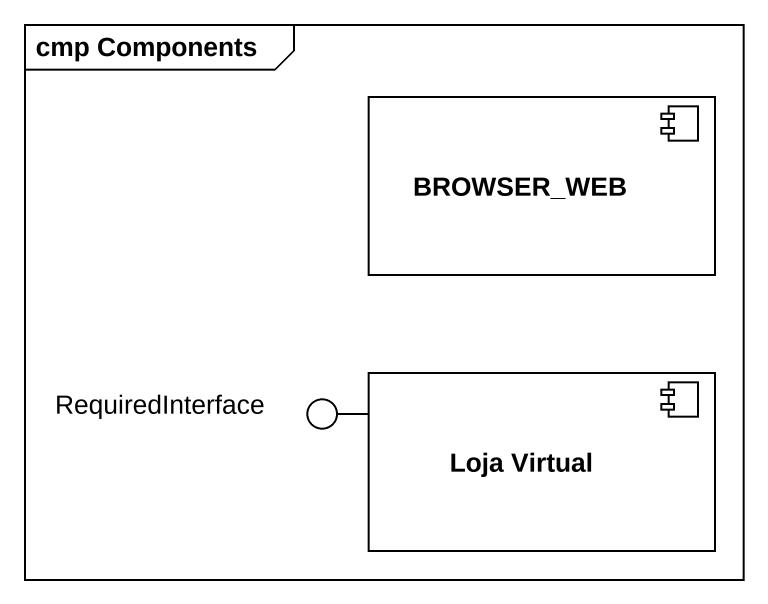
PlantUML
@startuml
mainframe cmp Components
component BROWSER_WEB
() RequiredInterface
component "Loja Virtual" as Loja_Virtual
Loja_Virtual -left- RequiredInterface
@enduml
